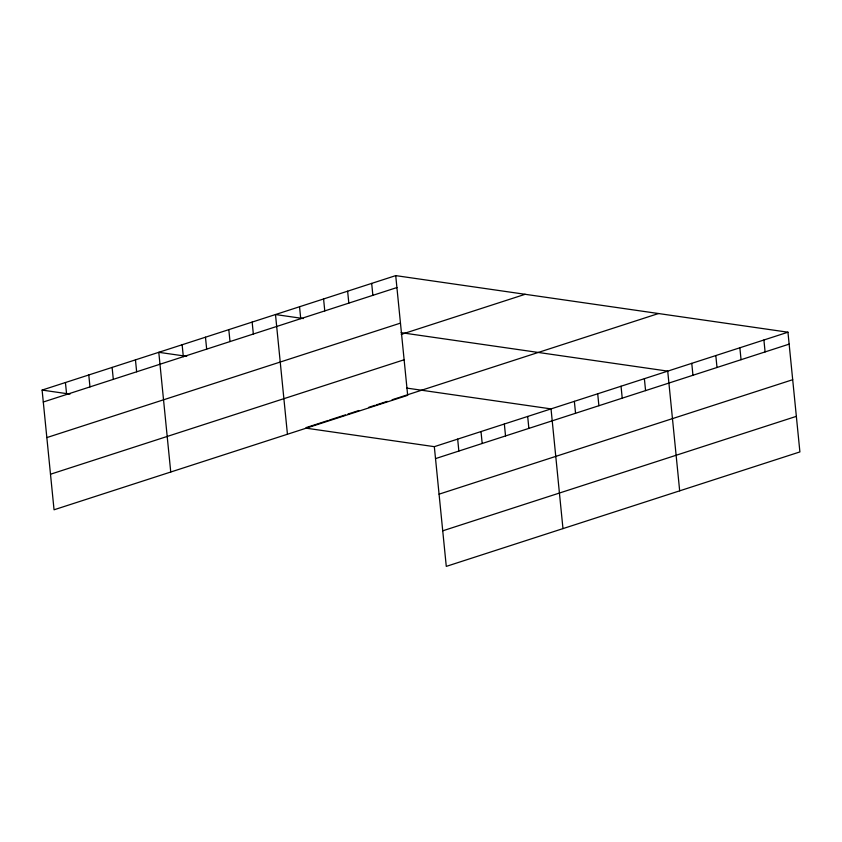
<?xml version="1.0" encoding="UTF-8"?>
<svg xmlns="http://www.w3.org/2000/svg" width="842" height="842" viewBox="0 0 842 842"><rect width="100%" height="100%" fill="white"/><g stroke="black" fill="none" stroke-linecap="round" stroke-linejoin="round"><path stroke-width="1.26" d="M395.719 275.618L407.675 395.33L54.046 509.789L42.1 390.078L395.719 275.618L787.954 332.211L799.9 451.922L446.281 566.382L434.325 446.67L306.162 428.178M43.289 402.013L396.919 287.554M46.836 437.587L400.466 323.118M401.245 334.4L525.155 294.29M50.499 474.225L404.118 359.766M306.12 427.599L328.233 420.442M329.464 420.042L345.43 414.874M347.883 414.075L351.567 412.885M352.798 412.485L358.945 410.496M368.764 407.317L374.911 405.328M376.142 404.939L387.194 401.36M392.109 399.761L398.245 397.782M399.476 397.382L658.518 313.529M434.325 446.67L787.954 332.211M435.514 458.606L789.143 344.136M439.071 494.17L792.69 379.71M442.724 530.818L796.353 416.348M303.404 318.56L275.492 314.54L287.438 434.251M401.118 332.664L667.717 371.122L679.673 490.833M186.714 356.334L158.791 352.314L170.747 472.025M406.77 388.088L551.026 408.896L562.972 528.608M42.1 390.078L70.012 394.109M763.904 339.989L765.094 351.924M739.855 347.778L741.055 359.702M715.816 355.556L717.005 367.491M691.766 363.344L692.955 375.279M644.383 378.679L645.572 390.614M621.038 386.236L622.227 398.171M597.704 393.782L598.894 405.718M574.36 401.339L575.549 413.275M527.681 416.453L528.871 428.389M504.347 424.01L505.537 435.935M481.003 431.557L482.192 443.492M457.669 439.114L458.858 451.049M371.68 283.407L372.869 295.332M347.63 291.185L348.82 303.12M323.581 298.973L324.78 310.908M299.542 306.751L300.731 318.686M252.147 322.086L253.347 334.021M228.814 329.643L230.003 341.578M205.469 337.2L206.669 349.135M182.135 344.757L183.324 356.692M135.457 359.86L136.646 371.796M112.112 367.417L113.312 379.353M88.778 374.974L89.968 386.91M65.434 382.531L66.634 394.466"/></g></svg>
